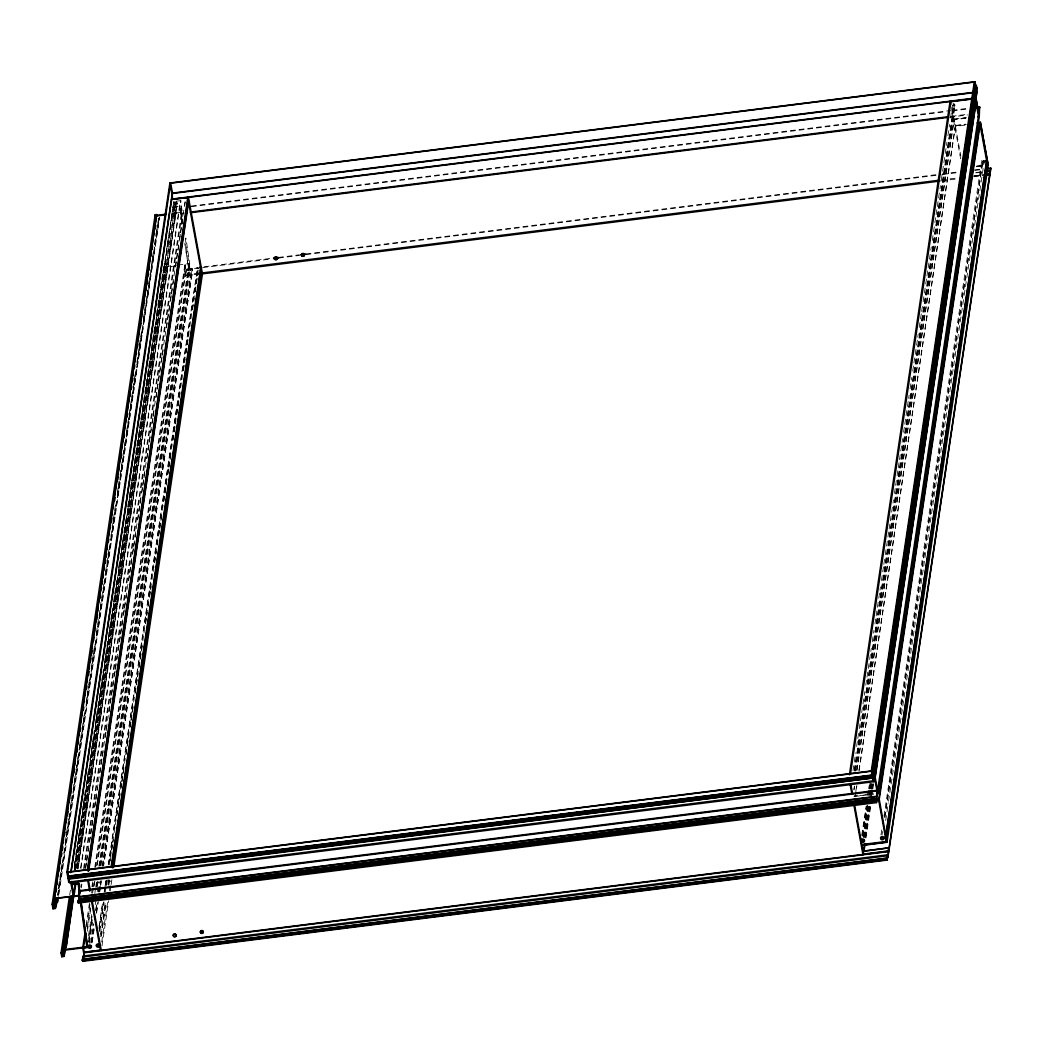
<?xml version="1.0" encoding="UTF-8"?>
<svg xmlns="http://www.w3.org/2000/svg" width="1043" height="1043" viewBox="0 0 1043 1043"><rect width="100%" height="100%" fill="white"/><g stroke="black" fill="none" stroke-linecap="round" stroke-linejoin="round"><path stroke-width="0.75" stroke-dasharray="5 3.75" d="M191.729 269.394C190.061 272.106 190.061 267.595 192.668 269.941L103.57 866.159M190.217 269.941C192.916 271.154 189.487 269.72 190.087 270.02M855.495 771.142L954.997 105.317C952.35 105.539 952.702 106.868 954.058 104.835M973.328 234.023L984.279 160.935M58.669 885.95L62.28 861.792M65.161 842.457L66.361 834.4M66.609 832.796L68.773 818.299M69.021 816.682L69.49 813.462M70.455 807.021L72.071 795.366M73.101 789.303L75.031 776.409M75.996 769.969L78.408 753.867M79.607 745.81L80.507 738.992M80.806 737.753L81.941 729.331M82.254 728.092L84.183 715.198M86.113 702.317L87.729 690.662M88.759 684.599L90.193 674.925M91.158 668.485L95.017 642.71M96.464 633.049L98.798 616.569M99.111 615.331L100.076 608.89M100.311 607.274L101.445 598.851M101.758 597.613L104.157 581.499M105.604 571.838L109.215 547.679M110.91 536.402L115.408 505.425M117.403 492.909L118.302 486.09M118.602 484.852L119.019 481.253M120.049 475.191L120.949 468.372M121.262 467.134L121.979 462.297M122.878 455.478L125.343 439.742M126.555 431.698L132.813 389.808M133.048 388.205L135.394 371.725M136.907 362.429L140.453 337.893M140.753 336.654L141.965 328.597M143.399 318.936L145.746 302.457M146.046 301.218L147.011 294.765M147.259 293.161L147.741 289.941M148.706 283.5L151.105 267.386M151.352 265.782L153.204 252.523M154.481 244.831L156.098 233.189M156.398 231.95L156.88 228.73M157.845 222.289L158.875 218.235L156.698 218.508M57.743 894.894L58.46 890.07M58.708 888.453L63.766 854.621M64.001 853.005L64.966 846.564M65.214 844.96L70.259 811.128M70.507 809.511L85.187 711.235M86.152 704.794L90.976 672.566M91.21 670.949L96.269 637.117M96.504 635.513L105.421 575.905M105.656 574.289L116.49 501.787M117.455 495.347L136.724 366.458M136.959 364.841L143.217 322.952M143.465 321.348L158.875 218.235M57.808 895.272L58.538 890.435M58.773 888.832L65.031 846.942M65.279 845.325L85.748 708.38M85.982 706.776L96.334 637.495M96.582 635.878L117.038 498.932M117.285 497.328L143.295 323.33M143.53 321.713L154.846 245.992M155.081 244.388L158.94 218.6M58.173 895.663L159.553 217.387L58.695 895.546M69.712 894.92L70.442 890.083M74.288 864.308L74.77 861.088M75.735 854.647L76.7 848.207M76.934 846.59L79.346 830.476M80.793 820.815L81.993 812.758M82.241 811.154L83.205 804.714M83.44 803.097L84.405 796.656M84.639 795.04L85.852 786.996M86.087 785.379L88.499 769.265M89.946 759.604L92.345 743.503M92.592 741.886L93.557 735.445M93.792 733.829L94.274 730.608M95.239 724.168L96.204 717.727M96.438 716.111L97.638 708.054M97.886 706.45L98.85 700.009M99.085 698.393L101.497 682.278M101.732 680.675L102.696 674.234M102.944 672.618L103.426 669.397M104.378 662.957L105.343 656.516M105.591 654.9L107.99 638.785M108.237 637.182L110.649 621.067M110.884 619.464L111.849 613.023M112.083 611.407L112.566 608.186M113.531 601.746L114.495 595.292M114.73 593.689L117.142 577.574M118.589 567.913L119.789 559.856M120.036 558.253L121.001 551.812M121.236 550.196L122.2 543.755M122.435 542.138L123.648 534.081M123.882 532.478L126.294 516.363M127.741 506.702L128.941 498.645M129.176 497.042L130.14 490.588M130.388 488.984L131.353 482.544M131.587 480.927L132.07 477.707M133.035 471.267L133.999 464.826M134.234 463.209L135.434 455.152M135.681 453.549L136.646 447.095M136.881 445.491L139.293 429.377M139.527 427.773L141.222 416.496M142.187 410.055L143.139 403.602M143.386 401.998L144.586 393.941M144.834 392.337L145.798 385.884M146.033 384.28L148.445 368.166M148.68 366.562L149.644 360.122M149.879 358.505L150.361 355.285M151.326 348.844L152.291 342.391M152.539 340.787L154.938 324.673M156.385 315.012L157.584 306.955M157.832 305.351L158.797 298.898M159.031 297.294L159.514 294.074M160.479 287.633L161.443 281.18M161.678 279.576L163.608 266.682M173.646 202.616L74.249 868.428L173.972 201.495L176.058 212.902L78.069 868.623M74.444 869.406L173.842 203.672A1.786 1.617 8.5 0 0 177.271 203.176L77.782 869.002M74.522 869.784L164.963 263.736L165.641 263.644L164.09 263.462M74.757 869.758L165.576 263.279M75.057 870.071L174.781 202.472M75.318 869.054L165.042 264.87L168.158 264.479L167.884 262.992L166.398 263.175L75.878 868.858M76.178 867.62L166.398 263.175M76.621 868.193L175.824 202.407L76.739 868.819M77.351 868.767L175.38 212.981L173.36 201.938M77.704 868.063L177.167 202.564A1.786 1.617 8.5 0 0 175.967 201.534M80.663 867.698L180.348 200.699L175.576 201.299M80.872 868.741L180.804 200.139M183.959 212.889L180.726 213.293L181.625 207.257M182.069 223.619L180.804 213.919L181.704 207.883M80.728 887.254L81.211 884.034M83.596 868.558L181.612 212.198L180.348 200.699M81.38 887.815L81.862 884.581M84.274 868.48L182.277 212.759L180.895 200.921M85.396 868.676L87.821 852.34M88.042 850.945L91.68 826.591M91.888 825.169L94.326 808.886M94.548 807.438L96.973 791.181M97.195 789.72L98.172 783.124M98.394 781.663L100.819 765.419M101.041 763.932L103.466 747.714M103.687 746.201L107.312 721.965M107.546 720.426L109.958 704.26M110.193 702.695L113.804 678.498M114.052 676.92L116.451 660.793M116.699 659.189L119.111 643.075M119.345 641.471L120.31 635.018M120.545 633.414L122.957 617.3M123.204 615.683L125.603 599.569M125.851 597.965L129.462 573.793M129.697 572.177L132.109 556.062M132.357 554.459L134.756 538.344M135.003 536.728L135.968 530.287M136.203 528.671L138.615 512.556M138.849 510.94L141.261 494.838M141.496 493.222L145.12 469.05M145.355 467.433L147.767 451.319M148.002 449.716L151.613 425.544M151.861 423.953L154.26 407.813M154.507 406.209L163.412 346.589M163.66 344.972L185.119 201.312M85.748 867.685L86.465 862.848M86.712 861.231L87.912 853.174M88.147 851.57L88.629 848.35M89.594 841.897L90.558 835.456M90.806 833.839L91.771 827.399M92.006 825.782L92.97 819.342M93.205 817.725L93.935 812.888M94.9 806.448L95.617 801.611M95.865 800.007L97.064 791.95M97.299 790.333L97.781 787.113M99.959 772.615L100.91 766.162M101.158 764.558L102.123 758.105M102.357 756.501L103.088 751.664M105.252 737.153L105.969 732.329M106.217 730.713L106.934 725.876M109.098 711.378L110.063 704.938M110.31 703.321L111.275 696.88M111.51 695.264L113.439 682.37M114.404 675.929L115.121 671.092M115.369 669.476L116.568 661.418M116.816 659.815L117.298 656.595M118.25 650.141L119.215 643.7M119.463 642.084L120.427 635.643M120.662 634.027L121.627 627.586M121.862 625.969L122.592 621.146M123.556 614.692L124.273 609.855M124.521 608.252L125.721 600.194M125.955 598.578L126.438 595.357M128.615 580.86L129.58 574.406M129.814 572.803L130.779 566.349M131.014 564.745L131.744 559.908M132.709 553.455L133.426 548.631M133.673 547.014L134.873 538.957M135.108 537.354L135.59 534.12M137.767 519.623L138.719 513.182M138.967 511.565L139.931 505.125M140.166 503.508L140.896 498.671M141.861 492.231L142.578 487.394M142.826 485.777L143.778 479.337M144.025 477.72L144.742 472.896M146.92 458.385L147.871 451.945M148.119 450.328L149.084 443.888M149.318 442.271L150.531 434.214M150.766 432.61L151.248 429.39M152.213 422.936L152.93 418.1M153.178 416.496L153.895 411.659M156.059 397.161L157.024 390.708M157.271 389.104L158.236 382.651M158.471 381.047L159.436 374.593M159.683 372.99L160.4 368.153M161.365 361.712L162.082 356.875M162.33 355.259L163.047 350.422M166.424 327.867L167.388 321.427M167.623 319.81L168.588 313.369M168.823 311.753L169.553 306.916M170.517 300.475L171.235 295.638M171.482 294.035L172.682 285.978M172.916 284.361L173.399 281.141M175.576 266.63L176.541 260.189M176.775 258.573L177.74 252.132M177.975 250.516L178.705 245.692M179.67 239.238L180.387 234.401M180.635 232.798L181.586 226.357M181.834 224.74L182.551 219.904M184.728 205.406L185.198 202.186M86.126 925.337L89.502 902.782M91.914 886.667L92.631 881.843M94.796 867.333L184.846 264.779L181.769 265.17M86.569 926.862L89.933 904.307M91.628 893.03L92.345 888.193M92.592 886.589L93.062 883.369M95.474 867.255L185.524 264.7L189.761 264.166L185.941 238.091M87.273 928.687L90.402 907.736M92.579 893.238L93.296 888.401M93.531 886.798L94.261 881.961M96.673 865.846L185.758 269.733L184.846 264.779M87.364 931.203L90.976 907.032M94.105 886.094L94.822 881.257M97.234 865.142L186.345 269.029L197.622 267.608M200.895 274.048L185.485 275.978L186.462 269.655L185.524 264.7M88.538 935.467L91.667 914.528M94.796 893.577L95.513 888.74M95.76 887.137L96.725 880.683M98.889 866.185L188.939 263.631L185.041 236.644M88.733 938.478L92.345 914.307M96.438 886.915L97.155 882.091M99.567 865.977L189.643 263.423M188.783 270.502L189.761 264.166M88.681 941.646L92.527 915.858M96.869 886.863L97.586 882.026M99.998 865.912L189.096 269.694A1.786 1.617 8.5 0 1 192.551 269.329L103.453 865.534M88.811 942.39L92.671 916.601M97.247 885.989L97.964 881.152M100.376 865.038L189.239 270.437A1.786 1.617 8.5 0 0 192.668 269.941M89.489 943.289L92.618 922.338M95.265 904.62L95.747 901.387M97.195 891.726L98.642 882.052M101.041 865.938L190.152 269.733M90.806 943.015L93.701 923.681M95.63 910.787L96.83 902.73M98.524 891.452L99.959 881.791M102.37 865.677L191.495 269.368L192.551 269.329M91.171 942.025L93.818 924.307M95.982 909.796L97.182 901.739M98.629 892.078L100.324 880.8M102.488 866.29L191.743 269.668M91.888 942.885L93.818 929.991M96.464 912.273L97.912 902.599M99.593 891.322L100.324 886.485M100.558 884.881L101.041 881.648M92.214 942.181L94.17 929M96.517 913.342L98.264 901.608M99.711 891.934L100.441 887.111M100.676 885.494L101.393 880.657M99.111 926.171L102.749 901.791M104.17 892.326L104.913 887.306M105.134 885.885L106.112 879.262M108.263 864.934L197.401 268.481M98.981 928.4L102.84 902.612M104.522 891.335L105.239 886.498M105.486 884.894L106.203 880.057M108.615 863.943L197.479 269.342L198.561 269.211M99.463 930.864L103.805 901.856M105.252 892.195L105.969 887.358M106.217 885.742L107.168 879.301M109.346 864.803L111.275 851.909M111.51 850.293L113.922 834.178M114.156 832.575L115.121 826.121M115.369 824.518L117.768 808.403M118.015 806.787L120.414 790.672M120.662 789.069L121.627 782.615M121.862 781.011L124.273 764.897M124.508 763.28L126.92 747.166M127.168 745.549L129.567 729.435M129.814 727.831L130.779 721.378M131.014 719.774L133.426 703.66M133.66 702.043L136.072 685.929M136.32 684.325L137.272 677.872M137.52 676.268L139.931 660.154M140.166 658.537L142.578 642.423M142.813 640.819L143.778 634.366M144.025 632.762L145.225 624.705M145.459 623.088L146.424 616.648M146.672 615.031L149.084 598.917M149.318 597.313L151.73 581.199M151.965 579.582L152.93 573.142M153.178 571.525L155.576 555.411M155.824 553.794L158.223 537.693M158.471 536.076L159.436 529.635M159.67 528.019L162.082 511.904M162.317 510.288L164.729 494.173M164.977 492.57L167.375 476.455M167.623 474.839L168.588 468.398M168.823 466.782L171.235 450.667M171.469 449.064L173.881 432.949M174.129 431.333L175.081 424.892M175.328 423.275L177.74 407.161M177.975 405.558L180.387 389.443M180.622 387.827L181.586 381.386M181.834 379.769L183.033 371.712M183.268 370.109L184.233 363.655M184.481 362.051L186.893 345.937M187.127 344.32L189.539 328.206M189.774 326.589L190.739 320.149M190.986 318.532L193.385 302.431M193.633 300.814L196.032 284.7M196.28 283.083L197.244 276.643M197.479 275.026L198.209 270.202A1.786 1.617 8.5 0 1 197.479 269.342M99.58 931.477L103.922 902.482M106.569 884.751L107.286 879.914M110.18 860.579L110.897 855.742M111.862 849.302L112.592 844.465M112.827 842.861L113.309 839.641M116.92 815.47L117.885 809.016M118.12 807.412L119.085 800.959M119.332 799.355L120.049 794.518M121.014 788.065L121.731 783.241M121.979 781.624L122.944 775.184M123.178 773.567L123.908 768.73M126.073 754.232L127.037 747.792M127.272 746.175L128.237 739.735M128.485 738.118L128.967 734.898M130.166 726.841L130.883 722.004M131.131 720.387L132.096 713.947M132.331 712.33L133.061 707.506M135.225 692.995L136.19 686.555M136.424 684.938L137.389 678.498M137.637 676.881L138.119 673.661M139.071 667.22L140.036 660.767M140.283 659.163L141.248 652.709M141.483 651.106L142.213 646.269M145.577 623.714L146.542 617.26M146.789 615.657L147.259 612.424M148.223 605.983L148.706 602.763M149.671 596.322L150.401 591.485M150.635 589.869L151.118 586.648M154.729 562.477L155.694 556.036M155.928 554.42L156.411 551.199M157.376 544.746L157.858 541.526M158.823 535.085L159.54 530.248M159.788 528.632L160.752 522.191M160.987 520.574L161.717 515.75M163.881 501.24L164.846 494.799M165.081 493.183L166.046 486.742M166.293 485.125L166.776 481.905M167.975 473.848L168.692 469.011M168.94 467.407L169.905 460.954M170.139 459.35L170.869 454.513M173.034 440.016L173.998 433.562M174.233 431.958L175.198 425.505M175.446 423.901L175.928 420.681M176.88 414.227L177.845 407.787M178.092 406.17L179.057 399.73M179.292 398.113L180.022 393.276M183.385 370.721L184.35 364.281M184.598 362.664L185.067 359.444M186.032 353.003L186.997 346.55M187.245 344.946L188.209 338.493M188.444 336.889L188.926 333.656M192.538 309.484L193.503 303.044M193.737 301.427L194.22 298.207M195.184 291.766L196.149 285.313M196.397 283.709L197.362 277.269M197.596 275.652L198.079 272.432M100.428 934.437L105.239 902.208M107.885 884.49L108.615 879.653M100.728 936.718L105.786 902.873M108.433 885.155L109.15 880.318M101.197 936.34L106.243 902.508M108.902 884.777L109.619 879.94M101.692 942.038L107.964 900.148M109.398 890.474L110.845 880.813M102.005 945.792L108.746 900.683M110.193 891.009L110.923 886.172M111.158 884.568L111.875 879.731M853.018 770.608L855.664 752.877M856.629 746.436L857.594 739.995M857.828 738.379L859.041 730.322M859.276 728.705L860.24 722.264M860.475 720.648L861.44 714.207M861.687 712.591L864.816 691.652M865.781 685.199L866.746 678.758M866.981 677.142L869.393 661.027M869.627 659.424L870.592 652.97M870.84 651.367L871.322 648.146M872.274 641.693L873.969 630.415M874.934 623.975L875.898 617.521M876.133 615.918L878.545 599.803M878.78 598.187L879.744 591.746M879.992 590.129L880.461 586.909M881.426 580.469L883.604 565.958M883.838 564.354L885.038 556.297M885.285 554.68L887.697 538.566M887.932 536.962L888.897 530.509M889.131 528.905L890.096 522.452M890.344 520.848L892.756 504.734M892.991 503.117L893.473 499.897M894.438 493.443L895.402 487.003M895.637 485.386L896.85 477.329M897.084 475.725L898.049 469.272M898.284 467.668L899.249 461.228M899.496 459.611L902.625 438.66M903.59 432.219L904.555 425.766M904.789 424.162L907.201 408.048M907.436 406.431L908.401 399.99M908.649 398.374L909.131 395.154M910.083 388.713L911.778 377.436M912.742 370.982L913.707 364.542M913.942 362.925L916.354 346.811M916.588 345.207L917.553 338.753M917.801 337.15L918.283 333.916M919.235 327.476L921.412 312.978M921.647 311.362L922.846 303.304M923.094 301.701L925.506 285.586M925.741 283.97L926.705 277.529M926.953 275.913L927.905 269.472M928.153 267.855L930.565 251.741M930.799 250.124L931.282 246.904M932.246 240.464L934.658 224.349M934.893 222.733L935.858 216.292M936.092 214.675L937.057 208.235M937.305 206.618L939.704 190.504M939.952 188.9L940.434 185.68M941.399 179.227L942.364 172.786M942.598 171.169L945.01 155.055M945.245 153.451L946.21 146.998M946.457 145.394L946.94 142.174M947.904 135.72L949.586 124.443M950.551 118.002L951.516 111.549M951.751 109.945L952.468 105.108M854.334 770.347L954.071 104.978M854.452 770.96L953.915 105.46L952.924 105.617M953.876 105.682L953.119 104.196M855.416 770.203L954.88 104.704A1.786 1.617 8.5 0 0 953.093 103.609M853.891 789.408L854.373 786.174M856.785 770.06L954.071 119.071L951.698 106.06A1.786 1.617 8.5 0 0 954.997 105.317M854.008 790.02L854.491 786.8M856.89 770.686L954.189 119.684L966.718 118.107M855.834 791.259L856.564 786.422M858.963 770.308L955.297 125.76L954.189 119.684M855.221 796.709L856.916 785.431M859.08 770.933L955.414 126.372L966.079 125.03M861.753 835.378L866.094 806.369M867.776 795.092L868.506 790.255M868.741 788.638L869.223 785.418M862.222 835L866.564 805.991M869.21 788.273L869.927 783.436M862.77 835.665L867.333 805.053M868.78 795.379L869.51 790.542M869.745 788.938L870.475 784.101M863.03 836.486L867.607 805.874M870.253 788.143L870.983 783.306M863.148 837.112L867.724 806.487M869.406 795.209L870.123 790.372M870.37 788.769L871.088 783.932M863.852 837.007L868.428 806.395M870.11 795.118L870.827 790.281M871.074 788.664L871.792 783.828M863.956 837.633L868.78 805.405M870.227 795.731L870.944 790.894M871.192 789.29L872.144 782.837M864.934 836.877L869.51 806.252M871.192 794.975L871.909 790.138M872.157 788.534L872.874 783.697M865.012 837.751L869.862 805.261M871.296 795.6L872.026 790.763M872.261 789.147L873.147 783.293M865.651 837.06L870.227 806.448M871.922 795.17L872.639 790.333M872.874 788.73L873.604 783.893M865.977 837.972L870.801 805.744M880.983 834.856L881.739 829.772M883.995 816.134L981.685 161.039M882.065 834.713L882.547 831.493M884.712 816.995L982.767 160.713M884.829 817.608L982.845 161.782L981.763 161.913A1.786 1.617 8.5 0 0 984.383 162.786M885.676 820.567L888.323 802.836M888.558 801.233L897.475 741.612M897.71 739.995L898.675 733.555M898.923 731.938L907.827 672.318M908.075 670.714L916.98 611.081M917.227 609.477L926.132 549.857M926.367 548.24L935.284 488.619M935.519 487.016L945.636 419.338M945.884 417.721L954.788 358.101M955.036 356.484L963.941 296.864M964.175 295.26L973.093 235.64M984.227 161.639C983.614 163.243 982.61 159.827 984.227 160.791M176.163 203.541L174.781 203.45L175.25 202.081M176.202 203.255L174.807 203.333L177.271 203.176M176.084 202.694L177.167 202.564M953.915 104.861L954.88 104.704M172.982 207.049L179.891 206.175L180.726 213.293M172.942 207.335L179.852 206.462L182.03 223.906M191.325 206.032L950.512 110.519M952.129 110.31L968.282 108.276M191.391 206.657L945.779 111.744M952.246 110.923L968.399 108.902M172.173 213.385L175.38 212.981M176.058 212.902L181.612 212.198M172.043 214.037L181.599 212.837L182.512 219.186M951.229 116.347L967.382 114.326M180.804 213.919L184.037 213.515M949.73 117.181L967.5 114.939M159.827 218.874L158.262 218.691M954.071 119.071L966.274 117.533M965.961 117.924L955.584 119.228A1.382 1.252 8.5 0 0 954.449 120.636L955.114 124.234A1.382 1.252 8.5 0 0 956.692 125.303L965.583 124.182M955.297 125.76L966.261 124.378M166.463 263.553L167.206 263.827L165.042 264.101M165.355 266.604L176.358 265.222M177.936 265.013L188.939 263.631M175.589 265.952L164.794 267.308L164.325 264.739M976.691 166.033L984.318 165.081M976.339 166.437L983.758 165.498M976.3 166.724L983.718 165.785M204.089 266.799L271.936 258.26M278.39 257.452L299.393 254.805M305.847 253.997L940.669 174.116M942.272 173.92L958.426 171.886M974.579 169.853L982.662 168.836M185.758 269.733L200.973 267.829M202.59 267.621L272.04 258.886M278.507 258.064L299.51 255.431M305.964 254.609L940.773 174.742M942.39 174.533L958.543 172.499M974.697 170.478L982.78 169.461M198.444 268.586L197.362 268.716A1.786 1.617 8.5 0 1 198.183 267.425M184.585 271.024L189.239 270.437M975.948 172.551L983.353 171.613M975.896 172.838L983.314 171.899M185.419 275.078L198.339 273.449M941.373 179.957L957.526 177.923M973.68 175.889L983.366 174.676M185.406 275.365L198.691 273.683M974.123 176.124L983.523 174.937M941.451 180.869L957.604 178.835M973.745 176.802L983.471 175.576M854.452 795.653L857.502 795.274M865.129 794.31L868.18 793.932M873.408 793.906L854.4 796.291A1.382 1.252 8.5 0 0 853.917 796.448M854.347 796.578L863.252 795.47M864.725 795.274L873.63 794.153M191.43 269.303C189.239 269.407 191.325 268.064 191.664 269.615M982.923 161.861L982.741 161.404M982.623 161.482L984.149 161.013L981.646 161.3A1.786 1.617 8.5 0 1 984.279 159.983M955.414 126.372L960.772 155.707M951.868 110.793L960.929 160.4M185.511 275.978L184.624 270.737L188.822 270.215L185.093 244.505M184.82 243.188L188.809 270.489M956.653 125.59A1.382 1.252 8.5 0 1 955.062 124.521M954.41 120.923A1.382 1.252 8.5 0 1 955.544 119.515M173.712 202.929A1.786 1.617 8.5 0 1 174.077 202.055M174.768 202.903L175.746 202.381L174.768 202.903"/><path stroke-width="1.5" d="M881.583 837.933C884.112 836.264 879.497 838.898 882.6 839.146C883.551 837.503 883.304 837.803 880.501 838.077A1.786 1.617 8.5 0 1 883.942 837.581L885.481 837.386L986.626 160.609L979.807 123.309L878.662 800.085L885.481 837.386M97.26 946.249C100.063 945.766 97.429 944.671 97.286 945.206M861.909 840.88C863.8 838.924 863.395 842.405 861.987 841.219C864.777 842.94 862.6 837.62 861.961 841.14M55.435 902.156L54.484 908.609L52.984 908.792L52.15 904.203L155.185 214.767L156.685 214.584L53.102 904.855L54.731 904.646L55.67 898.31L73.297 896.093L70.755 882.195M55.422 908.492L57.456 900.5L56.1 900.67L55.162 906.993L53.389 907.214L53.076 905.48L156.072 215.041M52.984 908.792L156.685 214.584M53.389 907.214L54.119 902.391M56.765 884.673L57.248 881.452M59.894 863.734L60.377 860.501M63.023 842.783L63.506 839.563M66.152 821.845L66.635 818.625M69.281 800.907L69.764 797.686M74.575 765.471L75.057 762.25M77.704 744.519L78.186 741.299M89.02 668.811L89.502 665.59M94.326 633.375L94.796 630.155M97.455 612.437L97.938 609.216M100.584 591.498L101.067 588.278M103.713 570.56L104.196 567.327M106.842 549.609L107.325 546.389M109.971 528.671L110.454 525.45M118.394 472.296L118.876 469.076M129.71 396.588L130.192 393.367M132.839 375.636L133.321 372.416M135.003 361.139L135.486 357.918M138.132 340.201L138.615 336.98M141.261 319.262L141.744 316.042M144.39 298.324L144.873 295.104M147.519 277.386L148.002 274.153M150.648 256.435L151.131 253.214M55.853 898.571L53.728 908.323L55.175 898.649M56.074 891.843L56.557 888.623M59.203 870.892L59.686 867.672M61.368 856.394L61.85 853.174M62.397 850.332L62.815 846.733M64.497 835.456L64.979 832.236M67.626 814.518L68.108 811.298M70.82 793.945L71.237 790.359M73.962 773.006L74.431 769.786M77.091 752.068L77.573 748.848M80.22 731.13L80.702 727.91M83.349 710.179L83.831 706.958M86.478 689.24L86.96 686.02M88.642 674.743L89.124 671.523M90.493 661.484L90.976 658.263M91.771 653.805L92.253 650.584M93.622 640.545L94.105 637.325M96.764 619.607L97.234 616.387M99.893 598.669L100.376 595.449M102.058 584.171L102.54 580.951M103.088 578.096L103.505 574.497M105.187 563.22L105.669 560M106.217 557.158L106.634 553.559M108.316 542.282L108.798 539.062M111.51 521.722L111.927 518.123M114.639 500.77L115.121 497.55M117.768 479.832L118.25 476.612M120.897 458.894L121.379 455.674M124.026 437.956L124.508 434.735M127.155 417.017L127.637 413.784M131.183 389.261L131.666 386.027M132.461 381.569L132.943 378.348M134.312 368.309L134.795 365.089M137.441 347.371L137.924 344.151M140.57 326.433L141.053 323.213M143.765 305.86L144.182 302.274M145.864 290.997L146.346 287.777M146.907 284.922L147.311 281.323M149.006 270.059L149.475 266.825M152.2 249.486L152.604 245.887M155.329 228.547L155.811 225.327M55.292 908.505L56.674 898.466M56.374 902.156L57.261 898.127M56.843 901.713L57.326 898.492M57.73 901.986L58.447 897.149M874.034 774.806L874.712 774.727L873.812 780.764L68.721 882.065L66.908 872.157L169.905 182.994L974.996 81.706L976.926 92.227L976.013 98.277L978.686 112.892L979.599 106.855L976.365 107.26M874.79 775.627L873.878 781.676L69.464 882.886L67.547 872.352L170.583 182.916L172.538 193.437L71.133 871.726M68.29 876.446L872.678 775.405L975.635 85.709L976.444 85.604L873.512 776.879L68.512 877.984M68.721 882.065L69.177 879.04M70.781 872.717L172.421 192.825M80.428 902.299L86.843 946.744L65.031 949.495L64.197 956.444L61.759 956.744L61.055 952.911L69.477 896.524M78.707 883.252L71.758 884.399L78.707 883.252L79.816 892.704M72.515 896.628L65.109 946.94L63.623 953.341L61.993 953.55L70.363 896.797M65.031 949.495L64.079 955.818L62.319 956.04L70.663 896.315M61.759 956.744L62.228 953.524M61.928 953.172L62.606 953.093L70.963 896.341M62.606 953.093L71.041 896.706M63.036 951.216L63.519 947.983M65.201 936.718L65.683 933.485M66.165 930.265L66.648 927.044M68.33 915.767L68.812 912.547M63.349 952.611L71.784 896.237M63.427 952.989L71.85 896.615M62.006 954.306L63.766 954.084L64.575 947.018M64.705 947.761L66.061 947.592L75.213 883.212M66.061 947.592L73.766 896.028M73.975 896.015L71.889 884.607L78.251 883.812L79.529 895.311L73.975 896.015L75.657 884.738M79.503 890.657L877.463 790.255L876.524 802.588L78.381 903.016L79.503 890.657L78.668 883.538M877.567 790.868L79.568 891.283L78.707 897.032L876.707 796.63L978.464 115.995L976.039 102.735L974.501 102.931M876.602 800.698L78.225 901.634L876.407 801.141M78.408 900.37L876.459 799.955L876.576 800.881L78.473 901.295L78.408 900.37L879.184 799.668L980.407 122.318L977.447 122.683M87.403 869.679L187.818 197.727L171.469 199.148L975.857 97.938L976.769 91.901L974.957 81.993L170.544 183.203M87.729 870.579L188.392 197.023L202.433 273.853L113.804 866.837M88.212 871.166L188.392 200.83L187.818 197.727M88.681 870.788L188.614 202.068A1.786 1.617 8.5 0 1 187.909 203.007M862.796 849.849A1.382 1.252 8.5 0 0 864.373 850.919L888.101 847.933L888.753 851.544L83.662 952.846L82.762 947.891L84.926 933.394M85.604 933.302L83.388 948.1L87.638 947.279L81.106 902.195M887.124 858.624L887.032 860.084L82.619 961.294L82.371 959.938L82.945 956.079L887.358 854.869L887.815 857.881L990.85 168.444L987.512 168.223M82.619 961.294L82.671 960.121L887.085 858.91M82.736 960.499L82.671 959.286L887.085 858.076L887.15 859.276L846.773 864.36M83.544 956.744L84.183 952.428L888.597 851.218L887.736 856.968M83.636 957.513L84.34 952.767L83.44 947.813L88.094 947.227A1.786 1.617 8.5 0 0 91.523 946.731L89.985 947.279L90.558 946.601M111.079 867.424L200.66 267.986L188.614 202.068M111.549 867.046L200.895 269.224A1.786 1.617 8.5 0 1 200.191 270.163M112.774 867.919L201.638 273.318L200.895 269.224M849.445 774.74L950.108 101.184L950.695 104.391M850.475 773.658L950.903 101.719L975.296 98.655L975.909 101.992L874.764 778.769L873.226 778.965M974.996 81.706L871.961 771.142L67.547 872.352M872.769 776.201L68.356 877.411L872.769 776.201L872.587 775.21M872.926 776.761L873.082 777.935L68.669 879.145L68.655 878.428L873.995 777.191L976.769 87.338L873.512 776.879M872.678 774.571L873.682 775.457L975.7 86.074M873.265 775.51L976.444 85.604M873.082 777.935L68.629 878.597M976.769 87.338L873.134 780.855L871.322 770.933L974.279 82.071L976.092 91.993M864.686 843.513L863.004 854.791L853.943 805.17M864.047 850.866L865.012 844.413M877.319 792.771L874.894 779.512L976.039 102.735M979.599 106.855L979.299 116.242L878.076 793.593L876.589 793.788M876.276 801.233L876.524 802.588M854.686 805.47L861.036 840.202A1.786 1.617 8.5 0 1 864.451 840.097C861.283 839.067 861.635 842.744 864.556 840.71A1.786 1.617 8.5 0 1 861.257 841.453L861.831 844.543L886.224 841.479L885.611 838.129L986.756 161.352L985.218 161.548M886.224 841.479L987.369 164.69L986.756 161.352M862.118 846.694A1.382 1.252 8.5 0 1 863.252 845.286L886.967 842.301L988.203 164.937L980.407 122.318M888.101 847.933L864.334 851.205A1.382 1.252 8.5 0 1 862.757 850.136M986.678 175.172L989.898 174.768L989.285 170.869L987.799 171.052M887.358 854.869L887.032 860.084M886.915 859.171L887.424 855.768L83.01 956.992L82.566 960.759L887.098 859.628M986.6 174.272L989.833 173.868L990.733 167.819M90.506 947.096C90.558 945.558 87.716 946.053 90.441 946.614M98.772 946.066L97.351 946.027M98.72 946.21L98.577 946.392M90.415 947.318L89.085 947.409L89.072 946.184M881.674 837.659C882.026 839.941 883.812 838.233 880.618 838.689A1.786 1.617 8.5 0 0 884.073 838.324L885.611 838.129M89.177 946.066L91.406 946.105A1.786 1.617 8.5 0 0 87.951 946.483L87.534 946.536M98.55 946.066L96.334 946.118A1.786 1.617 8.5 0 0 99.75 946.014L100.493 950.095L84.222 952.142M976.065 88.055L976.352 87.39M976.131 88.433L976.939 88.329M172.343 193.111L976.769 91.901M172.499 193.45L976.926 92.227M171.6 199.487L976.013 98.277M974.371 102.188L975.909 101.992M976.483 107.885L979.703 107.468M156.137 215.406L165.759 214.193M156.111 216.044L165.668 214.845M190.426 212.081L947.996 116.764M190.491 212.707L948.113 117.377M977.826 116.425L979.299 116.242M977.773 116.712L979.26 116.529L975.857 97.938M977.239 122.996L980.368 122.605L988.164 165.224L986.678 165.42M985.087 160.805L986.626 160.609M986.717 165.133L988.203 164.937M273.54 258.064L278.39 257.452M301.01 254.609L305.847 253.997M273.657 258.677L278.507 258.064M301.114 255.222L304.347 254.818M987.617 168.849L990.85 168.444M987.76 171.339L989.246 171.156M201.573 273.044L939.756 180.165M986.652 174.546L989.794 174.155L888.649 850.932L863.565 854.087L861.935 845.169L887.019 842.014M201.638 273.957L939.834 181.065M66.908 872.157L872 770.855L873.878 781.676M68.225 876.068L873.16 774.897M68.173 876.42L872.704 775.236M873.408 776.253L873.995 777.191M873.356 779.708L874.894 779.512M876.628 793.501L878.115 793.306M79.503 895.95L55.67 898.31M78.59 896.693L876.55 796.291M56.778 901.348L56.1 900.67M78.955 899.157L877.098 798.729M876.094 799.772L879.223 799.381L886.967 842.301M877.137 800.281L878.662 800.085M52.15 904.203L53.636 904.02L53.037 904.477M78.29 901.843L876.368 801.428M53.076 905.48L54.731 904.646M65.787 946.092L64.431 946.275L65.109 946.94M97.299 945.362L96.217 945.506A1.786 1.617 8.5 0 1 99.515 944.775L91.484 900.826M65.135 950.108L82.762 947.891M61.055 952.911L62.541 952.715M82.645 959.469L887.058 858.246M82.371 959.938L887.215 858.819M82.501 960.381L887.032 859.249M84.353 960.29L155.42 951.346M158.653 950.942L163.503 950.329M166.724 949.925L205.497 945.049M208.73 944.645L213.567 944.032M216.801 943.628L337.945 928.387M341.178 927.97L346.028 927.37M349.262 926.953L388.022 922.077M391.255 921.673L396.105 921.06M399.326 920.656L470.406 911.712M473.639 911.308L478.476 910.695M481.71 910.291L520.483 905.415M523.703 905.011L528.553 904.398M531.787 903.994L652.931 888.753M656.164 888.349L661.014 887.736M664.235 887.332L703.008 882.456M706.241 882.039L711.078 881.439M714.312 881.022L785.392 872.078M788.612 871.674L793.462 871.074M796.696 870.657L835.456 865.781M838.689 865.377L843.539 864.764M989.285 170.869L989.833 173.868M874.712 774.727L878.076 793.593M874.151 775.431L874.764 778.769M850.697 783.645L852.626 794.218M850.136 784.362L851.896 793.971M169.905 182.994L172.499 197.205M155.185 214.767L155.746 217.818M88.407 880.214L90.167 889.809M92.214 901.022L101.288 950.629M87.716 880.227L89.724 891.204M71.198 881.374L71.758 884.399M67.586 872.065L69.399 881.987M55.162 906.993L53.728 908.323M63.623 953.341L63.766 954.084M80.832 900.969L87.599 947.565M79.568 891.283L79.855 893.721M78.29 901.178L78.381 903.016M862.17 846.408A1.382 1.252 8.5 0 1 863.291 844.999M86.765 879.784A1.786 1.617 8.5 0 1 85.018 879.901M199.656 267.269A1.786 1.617 8.5 0 1 200.66 267.986M187.388 200.113A1.786 1.617 8.5 0 1 188.392 200.83M872.887 780.699A1.786 1.617 8.5 0 1 872.535 780.959M88.994 946.562L90.024 947.344L88.929 946.457M78.838 898.818L78.329 902.221L876.433 801.793L876.941 798.403L78.838 898.818M173.725 936.471A1.447 1.304 8.5 0 0 176.111 935.832A1.447 1.304 8.5 0 0 174.246 934.254A1.447 1.304 8.5 0 0 173.725 936.471M173.764 936.184A1.447 1.304 8.5 0 0 176.15 935.545A1.447 1.304 8.5 0 0 174.298 933.967A1.447 1.304 8.5 0 0 173.764 936.184M200.83 933.055A1.447 1.304 8.5 0 0 203.216 932.429A1.447 1.304 8.5 0 0 201.364 930.851A1.447 1.304 8.5 0 0 200.83 933.055M200.882 932.768A1.447 1.304 8.5 0 0 203.255 932.129A1.447 1.304 8.5 0 0 201.403 930.565A1.447 1.304 8.5 0 0 200.882 932.768M274.909 259.407A1.447 1.304 8.5 0 0 277.295 258.768A1.447 1.304 8.5 0 0 275.443 257.191A1.447 1.304 8.5 0 0 274.909 259.407M274.961 259.107A1.447 1.304 8.5 0 0 277.334 258.481A1.447 1.304 8.5 0 0 275.482 256.904A1.447 1.304 8.5 0 0 274.961 259.107M302.027 255.991A1.447 1.304 8.5 0 0 304.4 255.352A1.447 1.304 8.5 0 0 302.548 253.775A1.447 1.304 8.5 0 0 302.027 255.991M302.066 255.704A1.447 1.304 8.5 0 0 304.439 255.066A1.447 1.304 8.5 0 0 302.587 253.488A1.447 1.304 8.5 0 0 302.066 255.704"/></g></svg>
